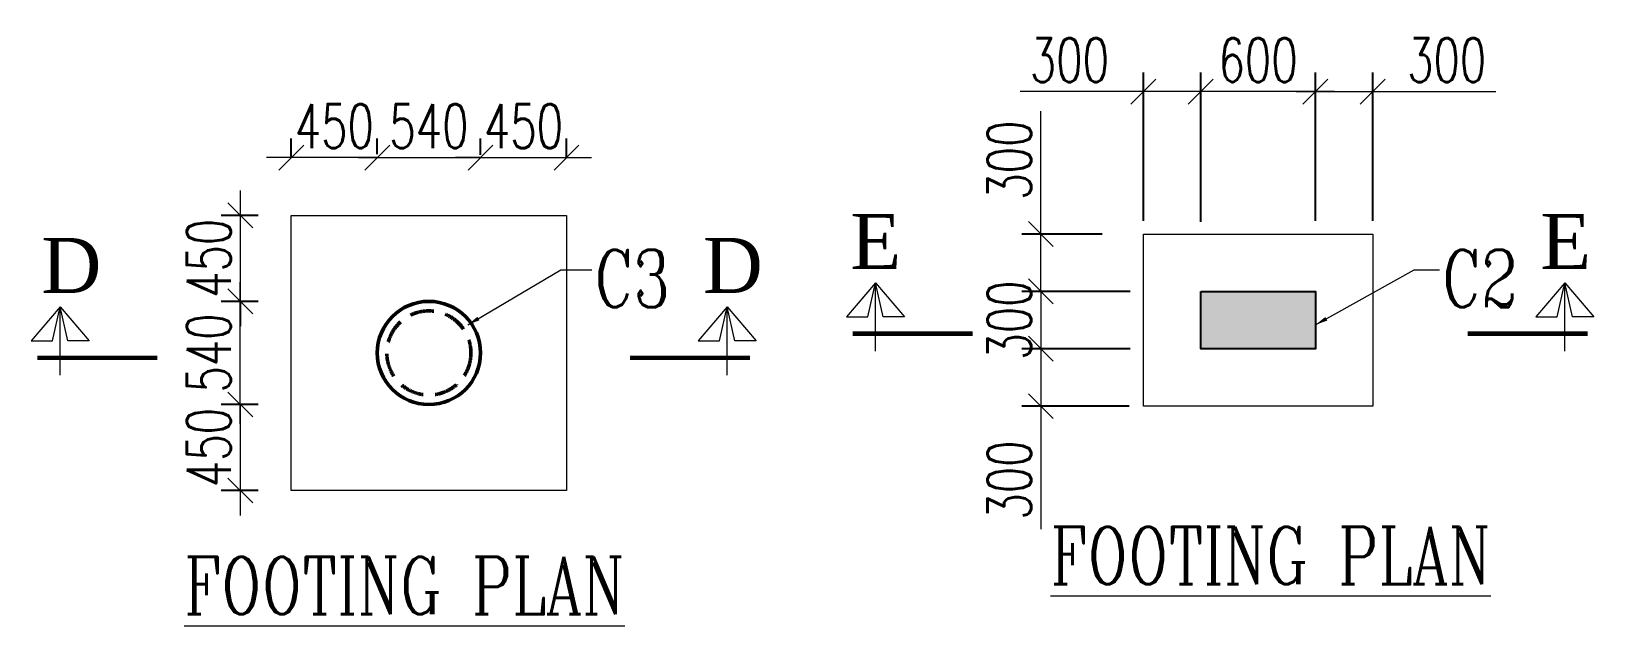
# Model space of a CAD drawing. Header units: millimetres. Extents: x 5013594 to 5375074, y 0 to 4404937.
# Drawn here: x 5359146 to 5367322, y 3795065 to 3798175 of the extents above; entities that cross this region are included whole.
import ezdxf

# ---------------------------------------------------------------- set-up
doc = ezdxf.new("R2010")
doc.units = ezdxf.units.MM
doc.header["$LTSCALE"] = 500
doc.header["$MEASUREMENT"] = 0
doc.header["$PDMODE"] = 34
doc.linetypes.add('HIDDEN', pattern=[0.375, 0.25, -0.125])
for name, color, linetype, lineweight in [('BEAM PROFILE', 2, 'Continuous', 15), ('COL HATCH', 9, 'Continuous', 0), ('DIM1', 3, 'Continuous', 18), ('R.C.C WALL', 6, 'Continuous', 25), ('STC DIM', 47, 'Continuous', 9), ('STC LVL. MARKED', 231, 'Continuous', 9), ('STC TEXT', 7, 'Continuous', 13), ('TAXT', 3, 'Continuous', 15), ('TEXT2', 3, 'Continuous', 15)]:
    doc.layers.add(name, color=color, linetype=linetype, lineweight=lineweight)
doc.styles.add('2MM', font='romans.shx', dxfattribs={"width": 0.7})
doc.styles.add('ARUN N2', font='times.ttf', dxfattribs={"width": 0.6})
doc.styles.add('BHTESHT$0$HSCC2', font='romanc.shx')
doc.dimstyles.new('SHUIB MOD.', dxfattribs={"dimtxt": 230, "dimasz": 130, "dimexe": 100, "dimexo": 70, "dimgap": 50, "dimtad": 2, "dimdec": 0, "dimzin": 4, "dimdsep": 46, "dimtxsty": '2MM', "dimblk": 'OBLIQUE', "dimcen": 0.09, "dimdle": 100, "dimclrd": 1, "dimclre": 1, "dimclrt": 3, "dimadec": 0, "dimazin": 0, "dimtfac": 1, "dimtdec": 0, "dimtix": 1, "dimtmove": 2, "dimatfit": 3, "dimfxl": 0, "dimtolj": 1, "dimlwd": -1, "dimarcsym": 0})

# ---------------------------------------------------------------- blocks, each defined once
blk = doc.blocks.new('_Oblique')
at = {"color": 0, "linetype": 'ByBlock', "lineweight": -2}
blk.add_line((-0.5, -0.5), (0.5, 0.5), dxfattribs=at)
blk = doc.blocks.new('*D70')
at = {"layer": 'Defpoints', "color": 0, "ltscale": 100, "transparency": 16777216}
for p in [(5361947, 3797514), (5361497, 3797458.2), (5361947, 3797444.6)]:
    blk.add_point(p, dxfattribs=at)
at = {"layer": 'DIM1', "color": 1, "lineweight": -2, "ltscale": 100, "transparency": 16777216}
for p, q in [((5361497, 3797528.2), (5361497, 3797614)), ((5361947, 3797514.6), (5361947, 3797614))]:
    blk.add_line(p, q, dxfattribs=at)
at = {"layer": 'DIM1', "color": 1, "ltscale": 100, "transparency": 16777216}
for p, q in [((5361497, 3797514), (5361367, 3797514)), ((5361497, 3797514), (5361947, 3797514)), ((5361947, 3797514), (5362077, 3797514))]:
    blk.add_line(p, q, dxfattribs=at)
at = {"layer": 'DIM1', "color": 1, "ltscale": 100, "transparency": 16777216, "xscale": 130, "yscale": 130, "zscale": 130}
blk.add_blockref('_Oblique', (5361497, 3797514), dxfattribs=at)
at = {"layer": 'DIM1', "color": 1, "ltscale": 100, "transparency": 16777216, "xscale": 130, "yscale": 130, "zscale": 130, "rotation": 180}
blk.add_blockref('_Oblique', (5361947, 3797514), dxfattribs=at)
at = {"layer": 'DIM1', "color": 3, "lineweight": 0, "ltscale": 100, "transparency": 16777216, "insert": (5361722, 3797679), "char_height": 230, "attachment_point": 5, "style": '2MM'}
blk.add_mtext('\\A1;450', dxfattribs=at)
blk = doc.blocks.new('*D71')
at = {"layer": 'Defpoints', "color": 0, "ltscale": 100, "transparency": 16777216}
for p in [(5360507, 3797514.2), (5360507, 3797448.6), (5360957, 3797462.2)]:
    blk.add_point(p, dxfattribs=at)
at = {"layer": 'DIM1', "color": 1, "lineweight": -2, "ltscale": 100, "transparency": 16777216}
for p, q in [((5360507, 3797518.6), (5360507, 3797614.2)), ((5360957, 3797532.2), (5360957, 3797614.2))]:
    blk.add_line(p, q, dxfattribs=at)
at = {"layer": 'DIM1', "color": 1, "ltscale": 100, "transparency": 16777216}
for p, q in [((5360507, 3797514.2), (5360377, 3797514.2)), ((5360957, 3797514.2), (5360507, 3797514.2)), ((5360957, 3797514.2), (5361087, 3797514.2))]:
    blk.add_line(p, q, dxfattribs=at)
at = {"layer": 'DIM1', "color": 1, "ltscale": 100, "transparency": 16777216, "xscale": 130, "yscale": 130, "zscale": 130}
blk.add_blockref('_Oblique', (5360507, 3797514.2), dxfattribs=at)
at = {"layer": 'DIM1', "color": 1, "ltscale": 100, "transparency": 16777216, "xscale": 130, "yscale": 130, "zscale": 130, "rotation": 180}
blk.add_blockref('_Oblique', (5360957, 3797514.2), dxfattribs=at)
at = {"layer": 'DIM1', "color": 3, "lineweight": 0, "ltscale": 100, "transparency": 16777216, "insert": (5360732, 3797679.2), "char_height": 230, "attachment_point": 5, "style": '2MM'}
blk.add_mtext('\\A1;450', dxfattribs=at)
blk = doc.blocks.new('*D72')
at = {"layer": 'Defpoints', "color": 0, "ltscale": 100, "transparency": 16777216}
for p in [(5361497, 3797514.2), (5360957, 3797462.2), (5361497, 3797462.2)]:
    blk.add_point(p, dxfattribs=at)
at = {"layer": 'DIM1', "color": 1, "lineweight": -2, "ltscale": 100, "transparency": 16777216}
for p, q in [((5360957, 3797532.2), (5360957, 3797614.2)), ((5361497, 3797532.2), (5361497, 3797614.2))]:
    blk.add_line(p, q, dxfattribs=at)
at = {"layer": 'DIM1', "color": 1, "ltscale": 100, "transparency": 16777216}
blk.add_line((5360857, 3797514.2), (5361597, 3797514.2), dxfattribs=at)
at = {"layer": 'DIM1', "color": 1, "ltscale": 100, "transparency": 16777216, "xscale": 130, "yscale": 130, "zscale": 130, "rotation": 180}
blk.add_blockref('_Oblique', (5360957, 3797514.2), dxfattribs=at)
at = {"layer": 'DIM1', "color": 1, "ltscale": 100, "transparency": 16777216, "xscale": 130, "yscale": 130, "zscale": 130}
blk.add_blockref('_Oblique', (5361497, 3797514.2), dxfattribs=at)
at = {"layer": 'DIM1', "color": 3, "lineweight": 0, "ltscale": 100, "transparency": 16777216, "insert": (5361227, 3797679.2), "char_height": 230, "attachment_point": 5, "style": '2MM'}
blk.add_mtext('\\A1;540', dxfattribs=at)
blk = doc.blocks.new('*D73')
at = {"layer": 'Defpoints', "color": 0, "ltscale": 100, "transparency": 16777216}
for p in [(5360240.5, 3797212.1), (5360403.7, 3797212.1), (5360403.7, 3796762.1)]:
    blk.add_point(p, dxfattribs=at)
at = {"layer": 'DIM1', "color": 1, "ltscale": 100, "transparency": 16777216}
for p, q in [((5360240.5, 3797212.1), (5360240.5, 3797342.1)), ((5360240.5, 3796762.1), (5360240.5, 3797212.1)), ((5360240.5, 3796762.1), (5360240.5, 3796632.1))]:
    blk.add_line(p, q, dxfattribs=at)
at = {"layer": 'DIM1', "color": 1, "lineweight": -2, "ltscale": 100, "transparency": 16777216}
for p, q in [((5360333.7, 3797212.1), (5360140.5, 3797212.1)), ((5360333.7, 3796762.1), (5360140.5, 3796762.1))]:
    blk.add_line(p, q, dxfattribs=at)
at = {"layer": 'DIM1', "color": 1, "ltscale": 100, "transparency": 16777216, "xscale": 130, "yscale": 130, "zscale": 130}
for p, rotation in [((5360240.5, 3797212.1), 270), ((5360240.5, 3796762.1), 90)]:
    blk.add_blockref('_Oblique', p, dxfattribs=dict(at, rotation=rotation))
at = {"layer": 'DIM1', "color": 3, "lineweight": 0, "ltscale": 100, "transparency": 16777216, "insert": (5360075.5, 3796987.1), "char_height": 230, "attachment_point": 5, "rotation": 90, "style": '2MM'}
blk.add_mtext('\\A1;450', dxfattribs=at)
blk = doc.blocks.new('*D74')
at = {"layer": 'Defpoints', "color": 0, "ltscale": 100, "transparency": 16777216}
for p in [(5360403.7, 3796222.1), (5360240.2, 3795772.1), (5360403.7, 3795772.1)]:
    blk.add_point(p, dxfattribs=at)
at = {"layer": 'DIM1', "color": 1, "ltscale": 100, "transparency": 16777216}
for p, q in [((5360240.2, 3796222.1), (5360240.2, 3796352.1)), ((5360240.2, 3796222.1), (5360240.2, 3795772.1)), ((5360240.2, 3795772.1), (5360240.2, 3795642.1))]:
    blk.add_line(p, q, dxfattribs=at)
at = {"layer": 'DIM1', "color": 1, "lineweight": -2, "ltscale": 100, "transparency": 16777216}
for p, q in [((5360333.7, 3796222.1), (5360140.2, 3796222.1)), ((5360333.7, 3795772.1), (5360140.2, 3795772.1))]:
    blk.add_line(p, q, dxfattribs=at)
at = {"layer": 'DIM1', "color": 1, "ltscale": 100, "transparency": 16777216, "xscale": 130, "yscale": 130, "zscale": 130}
for p, rotation in [((5360240.2, 3796222.1), 270), ((5360240.2, 3795772.1), 90)]:
    blk.add_blockref('_Oblique', p, dxfattribs=dict(at, rotation=rotation))
at = {"layer": 'DIM1', "color": 3, "lineweight": 0, "ltscale": 100, "transparency": 16777216, "insert": (5360075.2, 3795997.1), "char_height": 230, "attachment_point": 5, "rotation": 90, "style": '2MM'}
blk.add_mtext('\\A1;450', dxfattribs=at)
blk = doc.blocks.new('*D75')
at = {"layer": 'Defpoints', "color": 0, "ltscale": 100, "transparency": 16777216}
for p in [(5360240.2, 3796762.1), (5360403.7, 3796762.1), (5360403.7, 3796222.1)]:
    blk.add_point(p, dxfattribs=at)
at = {"layer": 'DIM1', "color": 1, "ltscale": 100, "transparency": 16777216}
blk.add_line((5360240.2, 3796122.1), (5360240.2, 3796862.1), dxfattribs=at)
at = {"layer": 'DIM1', "color": 1, "lineweight": -2, "ltscale": 100, "transparency": 16777216}
for p, q in [((5360333.7, 3796762.1), (5360140.2, 3796762.1)), ((5360333.7, 3796222.1), (5360140.2, 3796222.1))]:
    blk.add_line(p, q, dxfattribs=at)
at = {"layer": 'DIM1', "color": 1, "ltscale": 100, "transparency": 16777216, "xscale": 130, "yscale": 130, "zscale": 130}
for p, rotation in [((5360240.2, 3796762.1), 90), ((5360240.2, 3796222.1), 270)]:
    blk.add_blockref('_Oblique', p, dxfattribs=dict(at, rotation=rotation))
at = {"layer": 'DIM1', "color": 3, "lineweight": 0, "ltscale": 100, "transparency": 16777216, "insert": (5360075.2, 3796492.1), "char_height": 230, "attachment_point": 5, "rotation": 90, "style": '2MM'}
blk.add_mtext('\\A1;540', dxfattribs=at)
blk = doc.blocks.new('DFGDFGDFDFG')
at = {"layer": 'STC LVL. MARKED', "ltscale": 0.3}
for points in [[(130.2, -144), (130.2, 227.7), (-27.8, 41.7), (88.2, 41.7), (130.2, 227.7)], [(130.2, -144), (130.2, 227.7), (288.2, 41.7), (172.2, 41.7), (130.2, 227.7)]]:
    blk.add_lwpolyline(points, dxfattribs=at)
at = {"layer": 'STC LVL. MARKED', "linetype": 'Continuous', "ltscale": 3, "const_width": 25}
blk.add_lwpolyline([(254.2, -50), (-399.5, -50)], dxfattribs=at)
blk = doc.blocks.new('*D82')
at = {"layer": 'Defpoints', "color": 0, "ltscale": 100, "transparency": 16777216}
for p in [(5366165.5, 3797859.5), (5365865.5, 3797114.1), (5366165.5, 3797114.1)]:
    blk.add_point(p, dxfattribs=at)
at = {"layer": 'DIM1', "color": 1, "lineweight": -2, "ltscale": 100, "transparency": 16777216}
for p, q in [((5365865.5, 3797184.1), (5365865.5, 3797959.5)), ((5366165.5, 3797184.1), (5366165.5, 3797959.5))]:
    blk.add_line(p, q, dxfattribs=at)
at = {"layer": 'DIM1', "color": 1, "ltscale": 100, "transparency": 16777216}
for p, q in [((5365765.5, 3797859.5), (5366165.5, 3797859.5)), ((5366165.5, 3797859.5), (5366809.5, 3797859.5))]:
    blk.add_line(p, q, dxfattribs=at)
at = {"layer": 'DIM1', "color": 1, "ltscale": 100, "transparency": 16777216, "xscale": 130, "yscale": 130, "zscale": 130, "rotation": 180}
blk.add_blockref('_Oblique', (5365865.5, 3797859.5), dxfattribs=at)
at = {"layer": 'DIM1', "color": 1, "ltscale": 100, "transparency": 16777216, "xscale": 130, "yscale": 130, "zscale": 130}
blk.add_blockref('_Oblique', (5366165.5, 3797859.5), dxfattribs=at)
at = {"layer": 'DIM1', "color": 3, "lineweight": 0, "ltscale": 100, "transparency": 16777216, "insert": (5366552.5, 3798024.5), "char_height": 230, "attachment_point": 5, "style": '2MM'}
blk.add_mtext('\\A1;300', dxfattribs=at)
blk = doc.blocks.new('*D83')
at = {"layer": 'Defpoints', "color": 0, "ltscale": 100, "transparency": 16777216}
for p in [(5364965.5, 3797859.5), (5364965.5, 3797114.1), (5365265.5, 3797108.8)]:
    blk.add_point(p, dxfattribs=at)
at = {"layer": 'DIM1', "color": 1, "lineweight": -2, "ltscale": 100, "transparency": 16777216}
for p, q in [((5364965.5, 3797184.1), (5364965.5, 3797959.5)), ((5365265.5, 3797178.8), (5365265.5, 3797959.5))]:
    blk.add_line(p, q, dxfattribs=at)
at = {"layer": 'DIM1', "color": 1, "ltscale": 100, "transparency": 16777216}
for p, q in [((5364965.5, 3797859.5), (5364321.5, 3797859.5)), ((5365365.5, 3797859.5), (5364965.5, 3797859.5))]:
    blk.add_line(p, q, dxfattribs=at)
at = {"layer": 'DIM1', "color": 1, "ltscale": 100, "transparency": 16777216, "xscale": 130, "yscale": 130, "zscale": 130, "rotation": 180}
blk.add_blockref('_Oblique', (5364965.5, 3797859.5), dxfattribs=at)
at = {"layer": 'DIM1', "color": 1, "ltscale": 100, "transparency": 16777216, "xscale": 130, "yscale": 130, "zscale": 130}
blk.add_blockref('_Oblique', (5365265.5, 3797859.5), dxfattribs=at)
at = {"layer": 'DIM1', "color": 3, "lineweight": 0, "ltscale": 100, "transparency": 16777216, "insert": (5364578.5, 3798024.5), "char_height": 230, "attachment_point": 5, "style": '2MM'}
blk.add_mtext('\\A1;300', dxfattribs=at)
blk = doc.blocks.new('*D84')
at = {"layer": 'Defpoints', "color": 0, "ltscale": 100, "transparency": 16777216}
for p in [(5365265.5, 3797859.5), (5365265.5, 3797164.1), (5365865.5, 3797158.8)]:
    blk.add_point(p, dxfattribs=at)
at = {"layer": 'DIM1', "color": 1, "lineweight": -2, "ltscale": 100, "transparency": 16777216}
for p, q in [((5365265.5, 3797234.1), (5365265.5, 3797959.5)), ((5365865.5, 3797228.8), (5365865.5, 3797959.5))]:
    blk.add_line(p, q, dxfattribs=at)
at = {"layer": 'DIM1', "color": 1, "ltscale": 100, "transparency": 16777216}
blk.add_line((5365965.5, 3797859.5), (5365165.5, 3797859.5), dxfattribs=at)
at = {"layer": 'DIM1', "color": 1, "ltscale": 100, "transparency": 16777216, "xscale": 130, "yscale": 130, "zscale": 130, "rotation": 180}
blk.add_blockref('_Oblique', (5365265.5, 3797859.5), dxfattribs=at)
at = {"layer": 'DIM1', "color": 1, "ltscale": 100, "transparency": 16777216, "xscale": 130, "yscale": 130, "zscale": 130}
blk.add_blockref('_Oblique', (5365865.5, 3797859.5), dxfattribs=at)
at = {"layer": 'DIM1', "color": 3, "lineweight": 0, "ltscale": 100, "transparency": 16777216, "insert": (5365565.5, 3798024.5), "char_height": 230, "attachment_point": 5, "style": '2MM'}
blk.add_mtext('\\A1;600', dxfattribs=at)
blk = doc.blocks.new('*D85')
at = {"layer": 'Defpoints', "color": 0, "ltscale": 100, "transparency": 16777216}
for p in [(5364819.6, 3797114.1), (5364429.1, 3796814.1), (5364814.3, 3796814.1)]:
    blk.add_point(p, dxfattribs=at)
at = {"layer": 'DIM1', "color": 1, "ltscale": 100, "transparency": 16777216}
for p, q in [((5364429.1, 3797114.1), (5364429.1, 3797758.1)), ((5364429.1, 3796814.1), (5364429.1, 3797214.1))]:
    blk.add_line(p, q, dxfattribs=at)
at = {"layer": 'DIM1', "color": 1, "lineweight": -2, "ltscale": 100, "transparency": 16777216}
for p, q in [((5364749.6, 3797114.1), (5364329.1, 3797114.1)), ((5364744.3, 3796814.1), (5364329.1, 3796814.1))]:
    blk.add_line(p, q, dxfattribs=at)
at = {"layer": 'DIM1', "color": 1, "ltscale": 100, "transparency": 16777216, "xscale": 130, "yscale": 130, "zscale": 130}
for p, rotation in [((5364429.1, 3797114.1), 90), ((5364429.1, 3796814.1), 270)]:
    blk.add_blockref('_Oblique', p, dxfattribs=dict(at, rotation=rotation))
at = {"layer": 'DIM1', "color": 3, "lineweight": 0, "ltscale": 100, "transparency": 16777216, "insert": (5364264.1, 3797501.1), "char_height": 230, "attachment_point": 5, "rotation": 90, "style": '2MM'}
blk.add_mtext('\\A1;300', dxfattribs=at)
blk = doc.blocks.new('*D86')
at = {"layer": 'Defpoints', "color": 0, "ltscale": 100, "transparency": 16777216}
for p in [(5364965.5, 3796814.1), (5364429.1, 3796514.1), (5364960.3, 3796514.1)]:
    blk.add_point(p, dxfattribs=at)
at = {"layer": 'DIM1', "color": 1, "ltscale": 100, "transparency": 16777216}
for p, q in [((5364429.1, 3796814.1), (5364429.1, 3796944.1)), ((5364429.1, 3796814.1), (5364429.1, 3796514.1)), ((5364429.1, 3796514.1), (5364429.1, 3796384.1))]:
    blk.add_line(p, q, dxfattribs=at)
at = {"layer": 'DIM1', "color": 1, "lineweight": -2, "ltscale": 100, "transparency": 16777216}
for p, q in [((5364895.5, 3796814.1), (5364329.1, 3796814.1)), ((5364890.3, 3796514.1), (5364329.1, 3796514.1))]:
    blk.add_line(p, q, dxfattribs=at)
at = {"layer": 'DIM1', "color": 1, "ltscale": 100, "transparency": 16777216, "xscale": 130, "yscale": 130, "zscale": 130}
for p, rotation in [((5364429.1, 3796814.1), 270), ((5364429.1, 3796514.1), 90)]:
    blk.add_blockref('_Oblique', p, dxfattribs=dict(at, rotation=rotation))
at = {"layer": 'DIM1', "color": 3, "lineweight": 0, "ltscale": 100, "transparency": 16777216, "insert": (5364264.1, 3796664.1), "char_height": 230, "attachment_point": 5, "rotation": 90, "style": '2MM'}
blk.add_mtext('\\A1;300', dxfattribs=at)
blk = doc.blocks.new('*D87')
at = {"layer": 'Defpoints', "color": 0, "ltscale": 100, "transparency": 16777216}
for p in [(5364965.5, 3796514.1), (5364429.1, 3796214.1), (5364960.3, 3796214.1)]:
    blk.add_point(p, dxfattribs=at)
at = {"layer": 'DIM1', "color": 1, "ltscale": 100, "transparency": 16777216}
for p, q in [((5364429.1, 3796614.1), (5364429.1, 3796214.1)), ((5364429.1, 3796214.1), (5364429.1, 3795570.1))]:
    blk.add_line(p, q, dxfattribs=at)
at = {"layer": 'DIM1', "color": 1, "lineweight": -2, "ltscale": 100, "transparency": 16777216}
for p, q in [((5364895.5, 3796514.1), (5364329.1, 3796514.1)), ((5364890.3, 3796214.1), (5364329.1, 3796214.1))]:
    blk.add_line(p, q, dxfattribs=at)
at = {"layer": 'DIM1', "color": 1, "ltscale": 100, "transparency": 16777216, "xscale": 130, "yscale": 130, "zscale": 130}
for p, rotation in [((5364429.1, 3796514.1), 90), ((5364429.1, 3796214.1), 270)]:
    blk.add_blockref('_Oblique', p, dxfattribs=dict(at, rotation=rotation))
at = {"layer": 'DIM1', "color": 3, "lineweight": 0, "ltscale": 100, "transparency": 16777216, "insert": (5364264.1, 3795827.1), "char_height": 230, "attachment_point": 5, "rotation": 90, "style": '2MM'}
blk.add_mtext('\\A1;300', dxfattribs=at)

msp = doc.modelspace()

# ---------------------------------------------------------------- hatches: boundary and pattern name
at = {"layer": 'COL HATCH', "ltscale": 3}
msp.add_hatch(color=252, dxfattribs=at).paths.add_polyline_path([(5365865.5, 3796514.1), (5365865.5, 3796814.1), (5365265.5, 3796814.1), (5365265.5, 3796514.1)])

# ---------------------------------------------------------------- linework, layer by layer
at = {"color": 6, "lineweight": 50}
msp.add_circle((5361227, 3796492.1), 270, dxfattribs=at)
at = {"color": 6, "linetype": 'HIDDEN', "lineweight": 50}
msp.add_circle((5361227, 3796492.1), 220, dxfattribs=at)
at = {"layer": 'BEAM PROFILE', "lineweight": 0}
for points in [[(5360507, 3797212.1), (5361947, 3797212.1), (5361947, 3795772.1), (5360507, 3795772.1)], [(5364965.5, 3797114.1), (5366165.5, 3797114.1), (5366165.5, 3796214.1), (5364965.5, 3796214.1)]]:
    msp.add_lwpolyline(points, close=True, dxfattribs=at)
at = {"layer": 'R.C.C WALL'}
msp.add_lwpolyline([(5365265.5, 3796814.1), (5365865.5, 3796814.1), (5365865.5, 3796514.1), (5365265.5, 3796514.1)], close=True, dxfattribs=at)

# ---------------------------------------------------------------- block references
at = {"layer": 'TEXT2', "color": 4, "lineweight": 20, "yscale": 0.9600000000000002, "zscale": 0.9600000000000002}
for p, xscale in [((5363688.3, 3796640.5), -0.9600000000000002), ((5367045.3, 3796640.5), 0.9600000000000002), ((5359423.1, 3796514.8), -0.9600000000000002), ((5362663.3, 3796514.8), 0.9600000000000002)]:
    msp.add_blockref('DFGDFGDFDFG', p, dxfattribs=dict(at, xscale=xscale))

# ---------------------------------------------------------------- texts
at = {"layer": 'STC TEXT', "ltscale": 2500, "style": 'ARUN N2'}
for s, p in [('E', (5363432.6, 3796931.8)), ('E', (5367042.2, 3796931.8)), ('D', (5359199.3, 3796806.2)), ('D', (5362660.2, 3796806.2))]:
    msp.add_text(s, height=288, dxfattribs=at).set_placement(p)
at = {"layer": 'TAXT', "lineweight": 0, "style": 'BHTESHT$0$HSCC2', "width": 0.75}
for s, p in [('C3', (5362093.4, 3796731.6)), ('C2', (5366528.5, 3796731.6)), ('%%UFOOTING PLAN', (5364479.4, 3795281.8, -0.3)), ('%%UFOOTING PLAN', (5359946.9, 3795124.7, -0.3))]:
    msp.add_text(s, height=300, dxfattribs=at).set_placement(p)

# ---------------------------------------------------------------- dimensions: what is measured, and where the dimension line sits
at = {"layer": 'DIM1', "lineweight": 0, "ltscale": 100}
for base, p1, p2, angle, picture, middle in [((5364965.5, 3797859.5), (5365265.5, 3797108.8), (5364965.5, 3797114.1), 180, '*D83', (5364578.5, 3797859.5)), ((5364429.1, 3796814.1), (5364819.6, 3797114.1), (5364814.3, 3796814.1), 270, '*D85', (5364429.1, 3797501.1)), ((5364429.1, 3796214.1), (5364965.5, 3796514.1), (5364960.3, 3796214.1), 270, '*D87', (5364429.1, 3795827.1))]:
    dim = msp.add_linear_dim(base=base, p1=p1, p2=p2, angle=angle, dimstyle='SHUIB MOD.', override={"dimtmove": 0}, dxfattribs=at)
    dim.commit()
    dim.dimension.update_dxf_attribs({"geometry": picture, "text_midpoint": middle, "dimtype": 160})
for base, p1, p2, angle, picture, middle in [((5365265.5, 3797859.5), (5365865.5, 3797158.8), (5365265.5, 3797164.1), 180, '*D84', (5365565.5, 3798024.5)), ((5360240.5, 3797212.1), (5360403.7, 3796762.1), (5360403.7, 3797212.1), 90, '*D73', (5360075.5, 3796987.1)), ((5364429.1, 3796514.1), (5364965.5, 3796814.1), (5364960.3, 3796514.1), 270, '*D86', (5364264.1, 3796664.1)), ((5360240.2, 3796762.1), (5360403.7, 3796222.1), (5360403.7, 3796762.1), 90, '*D75', (5360075.2, 3796492.1)), ((5360240.2, 3795772.1), (5360403.7, 3796222.1), (5360403.7, 3795772.1), 90, '*D74', (5360075.2, 3795997.1))]:
    dim = msp.add_linear_dim(base=base, p1=p1, p2=p2, angle=angle, dimstyle='SHUIB MOD.', override={"dimtmove": 0}, dxfattribs=at)
    dim.commit()
    dim.dimension.update_dxf_attribs({"geometry": picture, "text_midpoint": middle})
dim = msp.add_linear_dim(base=(5366165.5, 3797859.5), p1=(5365865.5, 3797114.1), p2=(5366165.5, 3797114.1), dimstyle='SHUIB MOD.', override={"dimtmove": 0}, dxfattribs=at)
dim.commit()
dim.dimension.update_dxf_attribs({"geometry": '*D82', "text_midpoint": (5366552.5, 3797859.5), "dimtype": 160})
for base, p1, p2, picture, middle in [((5360507, 3797514.2), (5360957, 3797462.2), (5360507, 3797448.6), '*D71', (5360732, 3797679.2)), ((5361497, 3797514.2), (5360957, 3797462.2), (5361497, 3797462.2), '*D72', (5361227, 3797679.2)), ((5361947, 3797514), (5361497, 3797458.2), (5361947, 3797444.6), '*D70', (5361722, 3797679))]:
    dim = msp.add_linear_dim(base=base, p1=p1, p2=p2, dimstyle='SHUIB MOD.', override={"dimtmove": 0}, dxfattribs=at)
    dim.commit()
    dim.dimension.update_dxf_attribs({"geometry": picture, "text_midpoint": middle})

# ---------------------------------------------------------------- leaders
at = {"layer": 'STC DIM'}
for points in [[(5361430.4, 3796639.3), (5361917.5, 3796926.7), (5362080.3, 3796926.7)], [(5365865.5, 3796639.3), (5366382.5, 3796926.7), (5366515.3, 3796926.7)]]:
    msp.add_leader(points, dimstyle='SHUIB MOD.', override={"dimscale": 0.5, "dimgap": 50, "dimtad": 0, "dimfxl": 75, "dimarcsym": 1}, dxfattribs=at)

doc.saveas('drawing.dxf')
